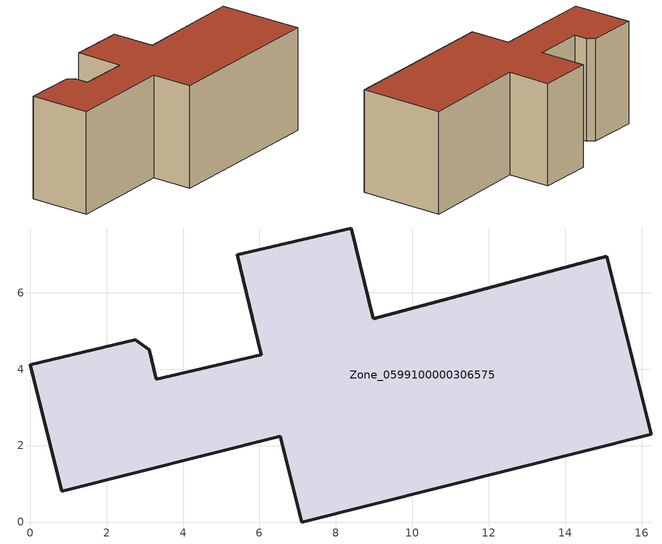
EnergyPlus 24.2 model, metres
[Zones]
Zone_0599100000306575
 floor ground (C_G): 6.04,4.38 5.42,6.99 8.4,7.69 8.97,5.31 15.09,6.95 16.25,2.3 7.11,0 6.54,2.24 0.83,0.8 0,4.11 2.75,4.76 3.12,4.5 3.3,3.74 z0
 wall outside (C_F): 8.97,5.31 8.4,7.69 5.42,6.99 6.04,4.38 3.3,3.74 3.12,4.5 2.75,4.76 0,4.11 0.83,0.8 6.54,2.24 7.11,0 16.25,2.3 15.09,6.95 8.97,5.31 z0:5.77
 roof outside (C_R): 2.75,4.76 0,4.11 0.83,0.8 6.54,2.24 7.11,0 16.25,2.3 15.09,6.95 8.97,5.31 8.4,7.69 5.42,6.99 6.04,4.38 3.3,3.74 3.12,4.5 z5.77
[BUILDING]
Pand.0599100000306575: North Axis=0; Terrain=City; Loads Convergence Tolerance Value=0.04; Temperature Convergence Tolerance Value=0.4; Solar Distribution=FullExterior; Maximum Number of Warmup Days=25; Minimum Number of Warmup Days=1
[Site:Location]
Rotterdam.The.Hague.AP_ZH_NLD Design_Conditions: Latitude=51.96; Longitude=4.45; Time Zone=1; Elevation=-4.5
[SITE:GROUNDTEMPERATURE:BUILDINGSURFACE]
18, 18, 18, 18, 18, 18, 18, 18, 18, 18, 18, 18
[MATERIAL] Thermal Absorptance=0.9; Solar Absorptance=0.7; Visible Absorptance=0.7
Name | Roughness | Thickness | Conductivity | Density | Specific Heat
G.TI.1965-1974 | MediumSmooth | 0.15 | 0.882353 | 540 | 1210
F.TI.1965-1974 | Rough | 0.3 | 0.697674 | 1920 | 840
R.TI.1965-1974 | MediumRough | 0.2 | 0.232558 | 1500 | 1000
[CONSTRUCTION]
C_G: G.TI.1965-1974
C_F: F.TI.1965-1974
C_R: R.TI.1965-1974
[ZONE]
Zone_0599100000306575: Type=1; Multiplier=1; Ceiling Height=Autocalculate; Volume=Autocalculate; Floor Area=autocalculate; Part of Total Floor Area=Yes
[ZONEINFILTRATION:DESIGNFLOWRATE]
Infil_Zone_0599100000306575: Zone or ZoneList or Space or SpaceList=Zone_0599100000306575; Schedule=AlwaysOn; Design Flow Rate Calculation Method=Flow/Area; Flow Rate per Floor Area=0.003; Constant Term Coefficient=1; Temperature Term Coefficient=0; Velocity Term Coefficient=0; Velocity Squared Term Coefficient=0
[HVACTEMPLATE:ZONE:IDEALLOADSAIRSYSTEM]
Zone_0599100000306575: Maximum Heating Supply Air Temperature=50; Minimum Cooling Supply Air Temperature=13; Maximum Heating Supply Air Humidity Ratio=0.0156; Minimum Cooling Supply Air Humidity Ratio=0.0077; Heating Limit=NoLimit; Cooling Limit=NoLimit; Dehumidification Control Type=ConstantSensibleHeatRatio; Cooling Sensible Heat Ratio=0.7; Dehumidification Setpoint=60; Humidification Control Type=None; Humidification Setpoint=30; Outdoor Air Method=None; Outdoor Air Flow Rate per Person=0.00944; Outdoor Air Flow Rate per Zone Floor Area=0; Outdoor Air Flow Rate per Zone=0; Demand Controlled Ventilation Type=None; Outdoor Air Economizer Type=NoEconomizer; Heat Recovery Type=None; Sensible Heat Recovery Effectiveness=0.7; Latent Heat Recovery Effectiveness=0.65
[ZONECONTROL:THERMOSTAT]
ThermostatControl_Zone_0599100000306575: Zone or ZoneList=Zone_0599100000306575; Control Type Schedule=DualSetpointControlType; Control 1=Thermostat_Zone_0599100000306575; Temperature Difference Between Cutout And Setpoint=0
[THERMOSTATSETPOINT:DUALSETPOINT]
Thermostat_Zone_0599100000306575: Heating Setpoint Temperature Schedule=HeatingSetpoint_Zone_0599100000306575; Cooling Setpoint Temperature Schedule=CoolingSetpoint_Zone_0599100000306575
[SCHEDULE:COMPACT]
HeatingSetpoint_Zone_0599100000306575: Through: 12/31, For: AllDays, Until: 24:00, 21
CoolingSetpoint_Zone_0599100000306575: Through: 12/31, For: AllDays, Until: 24:00, 24
DualSetpointControlType: Through: 12/31, For: AllDays, Until: 24:00, 4
AlwaysOn: Through: 12/31, For: AllDays, Until: 24:00, 1
